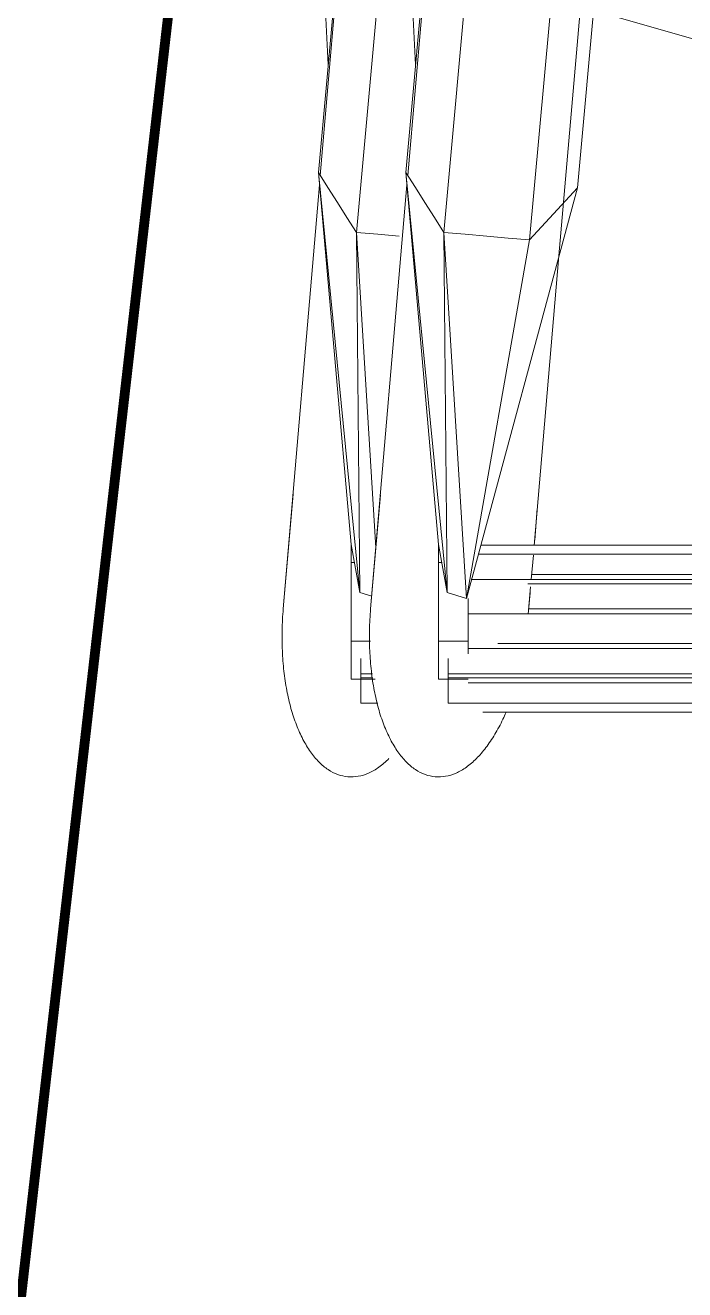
# Model space of a CAD drawing. Header units: millimetres. Extents: x 47511 to 319330, y -16764 to 12078.
# Drawn here: x 98155.7 to 98222.7, y 312.9 to 441.2 of the extents above; entities that cross this region are included whole.
import ezdxf

# ---------------------------------------------------------------- set-up
doc = ezdxf.new("R2010")
doc.units = ezdxf.units.MM
doc.linetypes.add('Dash - Tight', pattern=[4.5, 3, -1.5])
doc.layers.add('A-GENM', color=7, linetype='Continuous', lineweight=5)
doc.layers.add('E-LUM-CIRC', color=5, linetype='Dash - Tight', lineweight=30)
doc.layers.add('G-IMPT', color=7, linetype='Continuous', lineweight=13, true_color=0xc0c0c0)

# ---------------------------------------------------------------- blocks, each defined once
blk = doc.blocks.new('Bicycle_ATB_10197 - Bike ATB2_skp_-8137457-S_1000_LB_Basement')
at = {"layer": 'G-IMPT', "lineweight": 5}
for p, q in [((34.31, 30.78), (34.31, 29.16)), ((36.24, 30.78), (34.31, 30.78)), ((36.72, 30.78), (36.72, 29.63))]:
    blk.add_line(p, q, dxfattribs=at)
blk = doc.blocks.new('Bicycle_ATB_10197 - BikeATB2D_dwg_Bike ATB2_skp_-2263-Ref_ Level-8137513-S_1000_LB_Basement')
at = {"layer": 'G-IMPT', "lineweight": 5}
for p, q in [((34.31, 30.78), (33.44, 30.78)), ((45.69, 14.32), (45.69, -2.14)), ((46.56, 14.25), (46.56, -2.14))]:
    blk.add_line(p, q, dxfattribs=at)
at = {"layer": 'G-IMPT', "lineweight": 5, "flags": 128}
blk.add_lwpolyline([(35.76, 30.78), (34.31, 30.78), (34.31, 29.68)], dxfattribs=at)
blk = doc.blocks.new('Bicycle_ATB_10197 - BikeATB2D_dwg_Bike ATB2_skp_-2281-Ref_ Level-8137530-S_1000_LB_Basement')
at = {"layer": 'G-IMPT', "lineweight": 5}
for p, q in [((76.24, 115.99), (62.35, 115.29)), ((3.85, 112.95), (3.85, 110.98))]:
    blk.add_line(p, q, dxfattribs=at)
at = {"layer": 'G-IMPT', "lineweight": 5, "flags": 128}
for points in [[(74.03, 109.81), (45.36, 112.42), (46.88, 113.38), (48.4, 114.35), (49.92, 115.31), (51.44, 116.28), (8.82, 112.08), (8.43, 110.86)], [(75.69, 114.07), (51.44, 116.28), (49.92, 115.31), (48.4, 114.35), (46.88, 113.38), (45.36, 112.42), (46.88, 113.38), (48.4, 114.35), (49.92, 115.31), (51.44, 116.28), (13.67, 112.95), (8.82, 112.08), (45.36, 112.42), (13.34, 110.44)], [(11.85, 112.95), (3.85, 112.95), (0, 112.95), (0, 110.5)], [(11.85, 112.64), (11.85, 112.95), (13.67, 112.95)], [(45.36, 112.42), (45.17, 110.24), (44.98, 108.06)]]:
    blk.add_lwpolyline(points, dxfattribs=at)
blk.add_lwpolyline([(44.98, 108.06), (45.17, 110.24), (45.36, 112.42), (45.17, 110.24)], close=True, dxfattribs=at)
blk = doc.blocks.new('Bicycle_ATB_10197 - BikeATB2D_dwg_Bike ATB2_skp_-2286-Ref_ Level-8137534-S_1000_LB_Basement')
blk.add_blockref('Bicycle_ATB_10197 - BikeATB2D_dwg_Bike ATB2_skp_-2281-Ref_ Level-8137530-S_1000_LB_Basement', (0, 0))
blk = doc.blocks.new('Bicycle_ATB_10197 - BikeATB2D_dwg-8137488-S_1000_LB_Basement')
blk.add_blockref('Bicycle_ATB_10197 - BikeATB2D_dwg_Bike ATB2_skp_-2286-Ref_ Level-8137534-S_1000_LB_Basement', (-666.82, -58.14))
at = {"xscale": 1.06560223676661, "yscale": 1.06560223676661, "zscale": 1.06560223676661}
blk.add_blockref('Bicycle_ATB_10197 - BikeATB2D_dwg_Bike ATB2_skp_-2263-Ref_ Level-8137513-S_1000_LB_Basement', (-702.82, 21.03), dxfattribs=at)
blk = doc.blocks.new('Bicycle_ATB_10197 - Bicycle_ATB_10197-8136418-S_1000_LB_Basement')
at = {"layer": 'A-GENM'}
for p, q in [((-645.06, 60.71), (-656.68, 61.71)), ((-613.64, 58.02), (-656.68, 61.71)), ((-585.4, 55.59), (-612.71, 57.94))]:
    blk.add_line(p, q, dxfattribs=at)
for points, knots in [([(-673.74, 55.14), (-673.7, 55.49), (-673.55, 56.18), (-673.05, 57.17), (-672.4, 57.94), (-671.75, 58.53), (-671.03, 59.08), (-670.18, 59.59), (-669.23, 60.05), (-668.21, 60.48), (-667.1, 60.85), (-665.89, 61.15), (-664.66, 61.42), (-663.01, 61.66), (-660.95, 61.82), (-658.83, 61.85), (-657.4, 61.77), (-656.68, 61.71)], [0, 0, 0, 0, 0.0416667, 0.0833333, 0.125, 0.1458333, 0.1666667, 0.2083333, 0.2291667, 0.25, 0.2916667, 0.3125, 0.3333333, 0.375, 0.4166667, 0.4583333, 0.5, 0.5, 0.5, 0.5]), ([(-671.88, 50.97), (-672.05, 51.14), (-672.36, 51.47), (-672.9, 52.16), (-673.4, 53.03), (-673.73, 54.09), (-673.76, 54.8), (-673.74, 55.14)], [0.8333333, 0.8333333, 0.8333333, 0.8333333, 0.8541667, 0.875, 0.9166667, 0.9583333, 1, 1, 1, 1])]:
    blk.add_open_spline(points, degree=3, knots=knots, dxfattribs=at)
blk.add_blockref('Bicycle_ATB_10197 - BikeATB2D_dwg-8137488-S_1000_LB_Basement', (2.99, 0))
at = {"xscale": 1.06560223676661, "yscale": 1.06560223676661, "zscale": 1.06560223676661}
blk.add_blockref('Bicycle_ATB_10197 - Bike ATB2_skp_-8137457-S_1000_LB_Basement', (-702.82, 21.03), dxfattribs=at)
blk = doc.blocks.new('Bicycle_ATB_10197 - Bike ATB2_skp_-V36-S_1000_LB_Basement')
at = {"layer": 'G-IMPT', "lineweight": 5}
for p, q in [((34.31, 30.78), (34.31, -2.14)), ((36.24, 30.78), (34.31, 30.78)), ((36.72, 30.78), (36.72, -2.14)), ((33.44, -2.14), (33.44, 27.47)), ((40, 26.06), (40, -2.14)), ((43.28, -2.14), (43.28, 23.09)), ((45.69, 23.18), (45.69, -2.14)), ((46.56, 22.8), (46.56, -2.14)), ((33.44, -37.42), (33.44, -39.65)), ((34.31, -37.42), (34.31, -39.65)), ((36.72, -37.42), (36.72, -39.65)), ((40, -37.42), (40, -39.65)), ((43.28, -37.42), (43.28, -39.65)), ((45.69, -37.42), (45.69, -39.65)), ((46.56, -37.42), (46.56, -39.65)), ((34.31, -39.65), (33.44, -39.65)), ((36.72, -39.65), (34.31, -39.65)), ((39.52, -39.65), (37.12, -39.65)), ((42.8, -39.65), (40, -39.65)), ((45.69, -39.65), (43.28, -39.65)), ((46.56, -39.65), (45.69, -39.65))]:
    blk.add_line(p, q, dxfattribs=at)
blk = doc.blocks.new('Bicycle_ATB_10197 - Bike ATB2_skp_-8137456-S_1000_LB_Basement')
at = {"layer": 'G-IMPT', "lineweight": 5}
blk.add_line((-595.95, 39.07), (-599.31, 27.34), dxfattribs=at)
blk = doc.blocks.new('Bicycle_ATB_10197 - BikeATB2D_dwg_Bike ATB2_skp_-2263-Ref_ Level-V73-S_1000_LB_Basement')
at = {"layer": 'G-IMPT', "lineweight": 5}
for p, q in [((34.31, 30.78), (33.44, 30.78)), ((33.44, -2.14), (33.44, 28.88)), ((36.72, 28.88), (36.72, -2.14)), ((40, 28.88), (40, -2.14)), ((43.28, -2.14), (43.28, 28.58)), ((45.69, 27.9), (45.69, -2.14)), ((46.56, 27.67), (46.56, -2.14)), ((34.31, -37.42), (34.31, -39.65)), ((36.72, -37.42), (36.72, -39.65)), ((40, -37.42), (40, -39.65)), ((43.28, -37.42), (43.28, -39.65)), ((45.69, -37.42), (45.69, -39.65))]:
    blk.add_line(p, q, dxfattribs=at)
at = {"layer": 'G-IMPT', "lineweight": 5, "flags": 128}
for points in [[(35.76, 30.78), (34.31, 30.78), (34.31, -2.14)], [(46.56, -37.42), (46.56, -39.65), (45.69, -39.65), (43.28, -39.65), (40, -39.65), (36.72, -39.65), (34.31, -39.65), (33.44, -39.65), (33.44, -37.42)]]:
    blk.add_lwpolyline(points, dxfattribs=at)
blk = doc.blocks.new('Bicycle_ATB_10197 - BikeATB2D_dwg_Bike ATB2_skp_-2281-Ref_ Level-V90-S_1000_LB_Basement')
at = {"layer": 'G-IMPT', "lineweight": 5}
for p, q in [((76.24, 115.99), (62.35, 115.29)), ((3.85, 112.95), (3.85, 109.95))]:
    blk.add_line(p, q, dxfattribs=at)
at = {"layer": 'G-IMPT', "lineweight": 5, "flags": 128}
for points in [[(74.46, 109.77), (45.36, 112.42), (46.88, 113.38), (48.4, 114.35), (49.92, 115.31), (51.44, 116.28), (8.82, 112.08), (8.2, 110.12), (49.88, 98.85), (70.79, 96.94)], [(75.69, 114.07), (51.44, 116.28), (49.92, 115.31), (48.4, 114.35), (46.88, 113.38), (45.36, 112.42), (46.88, 113.38), (48.4, 114.35), (49.92, 115.31), (51.44, 116.28), (13.67, 112.95), (8.82, 112.08), (45.36, 112.42), (8.2, 110.12), (44.59, 103.7), (45.91, 102.49), (47.24, 101.28), (48.56, 100.06), (49.88, 98.85)], [(11.85, 112.95), (3.85, 112.95), (0, 112.95), (0, 109.95)], [(11.85, 112.64), (11.85, 112.95), (13.67, 112.95)], [(45.36, 112.42), (45.17, 110.24), (44.98, 108.06), (44.78, 105.88), (44.59, 103.7), (44.78, 105.88), (44.98, 108.06), (45.17, 110.24), (45.36, 112.42), (45.17, 110.24), (44.98, 108.06), (44.78, 105.88), (44.59, 103.7), (45.91, 102.49), (47.24, 101.28), (48.56, 100.06), (49.88, 98.85), (48.56, 100.06), (47.24, 101.28), (45.91, 102.49), (44.59, 103.7), (72.01, 101.2)], [(2.59, 109.95), (3.85, 109.95), (8.2, 109.95)]]:
    blk.add_lwpolyline(points, dxfattribs=at)
blk = doc.blocks.new('Bicycle_ATB_10197 - BikeATB2D_dwg_Bike ATB2_skp_-2286-Ref_ Level-V94-S_1000_LB_Basement')
blk.add_blockref('Bicycle_ATB_10197 - BikeATB2D_dwg_Bike ATB2_skp_-2281-Ref_ Level-V90-S_1000_LB_Basement', (0, 0))
blk = doc.blocks.new('Bicycle_ATB_10197 - BikeATB2D_dwg-V95-S_1000_LB_Basement')
blk.add_blockref('Bicycle_ATB_10197 - BikeATB2D_dwg_Bike ATB2_skp_-2286-Ref_ Level-V94-S_1000_LB_Basement', (-666.82, -58.14))
at = {"xscale": 1.06560223676661, "yscale": 1.06560223676661, "zscale": 1.06560223676661}
blk.add_blockref('Bicycle_ATB_10197 - BikeATB2D_dwg_Bike ATB2_skp_-2263-Ref_ Level-V73-S_1000_LB_Basement', (-702.82, 21.03), dxfattribs=at)
blk = doc.blocks.new('Bicycle_ATB_10197 - Bicycle_ATB_10197-V96-S_1000_LB_Basement')
at = {"layer": 'A-GENM'}
for p, q in [((-645.12, 60.72), (-656.68, 61.71)), ((-613.64, 58.02), (-656.68, 61.71)), ((-591.08, 56.08), (-612.71, 57.94)), ((-657.21, 45.7), (-655.06, 45.51)), ((-657.21, 45.7), (-654.45, 45.46)), ((-653.71, 45.4), (-651.24, 45.18)), ((-653, 45.33), (-651.25, 45.18)), ((-650.25, 45.1), (-620.86, 42.58)), ((-649.7, 45.05), (-646.49, 44.78)), ((-620.86, 42.58), (-595.57, 40.41))]:
    blk.add_line(p, q, dxfattribs=at)
for points, knots in [([(-673.74, 55.14), (-673.7, 55.49), (-673.55, 56.18), (-673.05, 57.17), (-672.4, 57.94), (-671.75, 58.53), (-671.03, 59.08), (-670.18, 59.59), (-669.23, 60.05), (-668.21, 60.48), (-667.1, 60.85), (-665.89, 61.15), (-664.66, 61.42), (-663.01, 61.66), (-660.95, 61.82), (-658.83, 61.85), (-657.4, 61.77), (-656.68, 61.71)], [0, 0, 0, 0, 0.0416667, 0.0833333, 0.125, 0.1458333, 0.1666667, 0.2083333, 0.2291667, 0.25, 0.2916667, 0.3125, 0.3333333, 0.375, 0.4166667, 0.4583333, 0.5, 0.5, 0.5, 0.5]), ([(-667.19, 47.96), (-667.42, 48.06), (-668.21, 48.42), (-669.2, 48.94), (-670.13, 49.54), (-670.99, 50.15), (-671.74, 50.8), (-672.36, 51.47), (-672.9, 52.16), (-673.4, 53.03), (-673.73, 54.09), (-673.76, 54.8), (-673.74, 55.14)], [0.6913678, 0.6913678, 0.6913678, 0.6913678, 0.7083333, 0.75, 0.7708333, 0.7916667, 0.8333333, 0.8541667, 0.875, 0.9166667, 0.9583333, 1, 1, 1, 1])]:
    blk.add_open_spline(points, degree=3, knots=knots, dxfattribs=at)
for name, p in [('Bicycle_ATB_10197 - BikeATB2D_dwg-V95-S_1000_LB_Basement', (2.99, 0)), ('Bicycle_ATB_10197 - Bike ATB2_skp_-8137456-S_1000_LB_Basement', (0, 0))]:
    blk.add_blockref(name, p)
at = {"xscale": 1.06560223676661, "yscale": 1.06560223676661, "zscale": 1.06560223676661}
blk.add_blockref('Bicycle_ATB_10197 - Bike ATB2_skp_-V36-S_1000_LB_Basement', (-702.82, 21.03), dxfattribs=at)

msp = doc.modelspace()

# ---------------------------------------------------------------- linework, layer by layer
at = {"layer": 'E-LUM-CIRC', "ltscale": 25, "const_width": 1}
msp.add_lwpolyline([(93406.84, -109.34, -0.305941), (94306.84, -109.34, 0.248861), (95206.84, -109.34, -0.317203), (96106.84, -109.34, 0.203902), (97206.84, -109.34, -0.191545), (98106.84, -109.34, 0.117955), (97297.5, 10879.07)], format="xyb", dxfattribs=at)

# ---------------------------------------------------------------- block references
at = {"layer": 'G-IMPT', "lineweight": 5, "rotation": 89.99999999999987}
for name, p in [('Bicycle_ATB_10197 - Bicycle_ATB_10197-8136418-S_1000_LB_Basement', (98243.58, 1038.69)), ('Bicycle_ATB_10197 - Bicycle_ATB_10197-V96-S_1000_LB_Basement', (98252.46, 1038.69))]:
    msp.add_blockref(name, p, dxfattribs=at)

doc.saveas('drawing.dxf')
